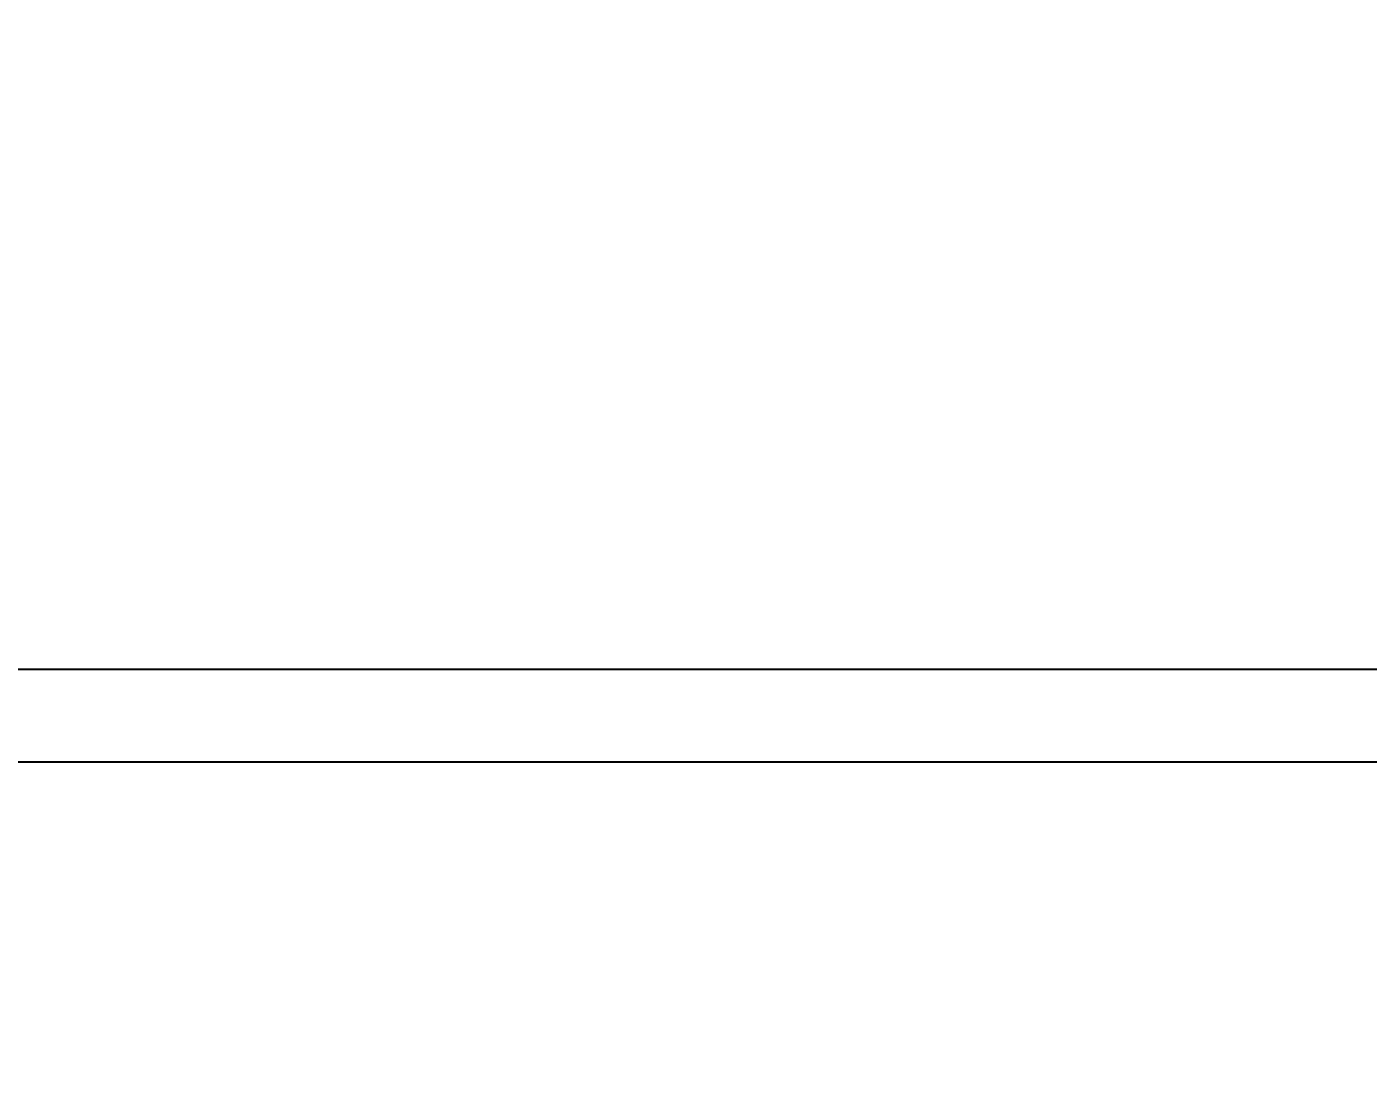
# Model space of a CAD drawing. Extents: x 0 to 420, y 0 to 297.
# Drawn here: x 126.439 to 131.27, y 167.114 to 170.906 of the extents above; entities that cross this region are included whole.
import ezdxf
from ezdxf.enums import TextEntityAlignment as Align

# ---------------------------------------------------------------- set-up
doc = ezdxf.new("R2010")
doc.units = 0
doc.header["$LTSCALE"] = 23.1
doc.layers.add('10000_FRONT', color=7, linetype='CONTINUOUS')
doc.layers.add('10100_DIM_FRONT', color=7, linetype='CONTINUOUS')
doc.dimstyles.get("Standard").update_dxf_attribs({"dimtxt": 2.5, "dimasz": 2.5, "dimexe": 1.25, "dimexo": 0.625, "dimtad": 1, "dimcen": 2.5, "dimazin": 3, "dimtfac": 1, "dimtmove": 0, "dimatfit": 3})

# ---------------------------------------------------------------- blocks, each defined once
blk = doc.blocks.new('*D1')
at = {"layer": '10100_DIM_FRONT', "linetype": 'CONTINUOUS'}
for p, q in [((110.808052, 190.739389), (110.808052, 134.086548)), ((146.308052, 190.739389), (146.308052, 134.086548)), ((110.808052, 136.086548), (128.558052, 136.086548)), ((146.308052, 136.086548), (128.558052, 136.086548))]:
    blk.add_line(p, q, dxfattribs=at)
for points in [[(114.308052, 136.586548), (110.808052, 136.086548), (114.308052, 135.586548)], [(142.808052, 135.586548), (146.308052, 136.086548), (142.808052, 136.586548)]]:
    blk.add_solid(points, dxfattribs=at)
blk.add_text('35,5', height=3.5, dxfattribs=at).set_placement((124.727394, 136.961548), (134.227394, 136.961548), align=Align.FIT)

msp = doc.modelspace()

# ---------------------------------------------------------------- linework, layer by layer
at = {"layer": '10000_FRONT', "color": 7, "linetype": 'CONTINUOUS'}
for p, q in [((110.8081, 168.5929), (146.3081, 168.5929)), ((110.8081, 168.2599), (146.3081, 168.2599))]:
    msp.add_line(p, q, dxfattribs=at)

# ---------------------------------------------------------------- dimensions: what is measured, and where the dimension line sits
at = {"layer": '10100_DIM_FRONT', "linetype": 'CONTINUOUS'}
dim = msp.add_linear_dim(base=(146.3081, 136.0865), p1=(110.8081, 190.7394), p2=(146.3081, 190.7394), dimstyle='Standard', dxfattribs=at)
dim.commit()
dim.dimension.update_dxf_attribs({"geometry": '*D1', "text_midpoint": (129.4774, 138.7115), "dimtype": 128})

doc.saveas('drawing.dxf')
